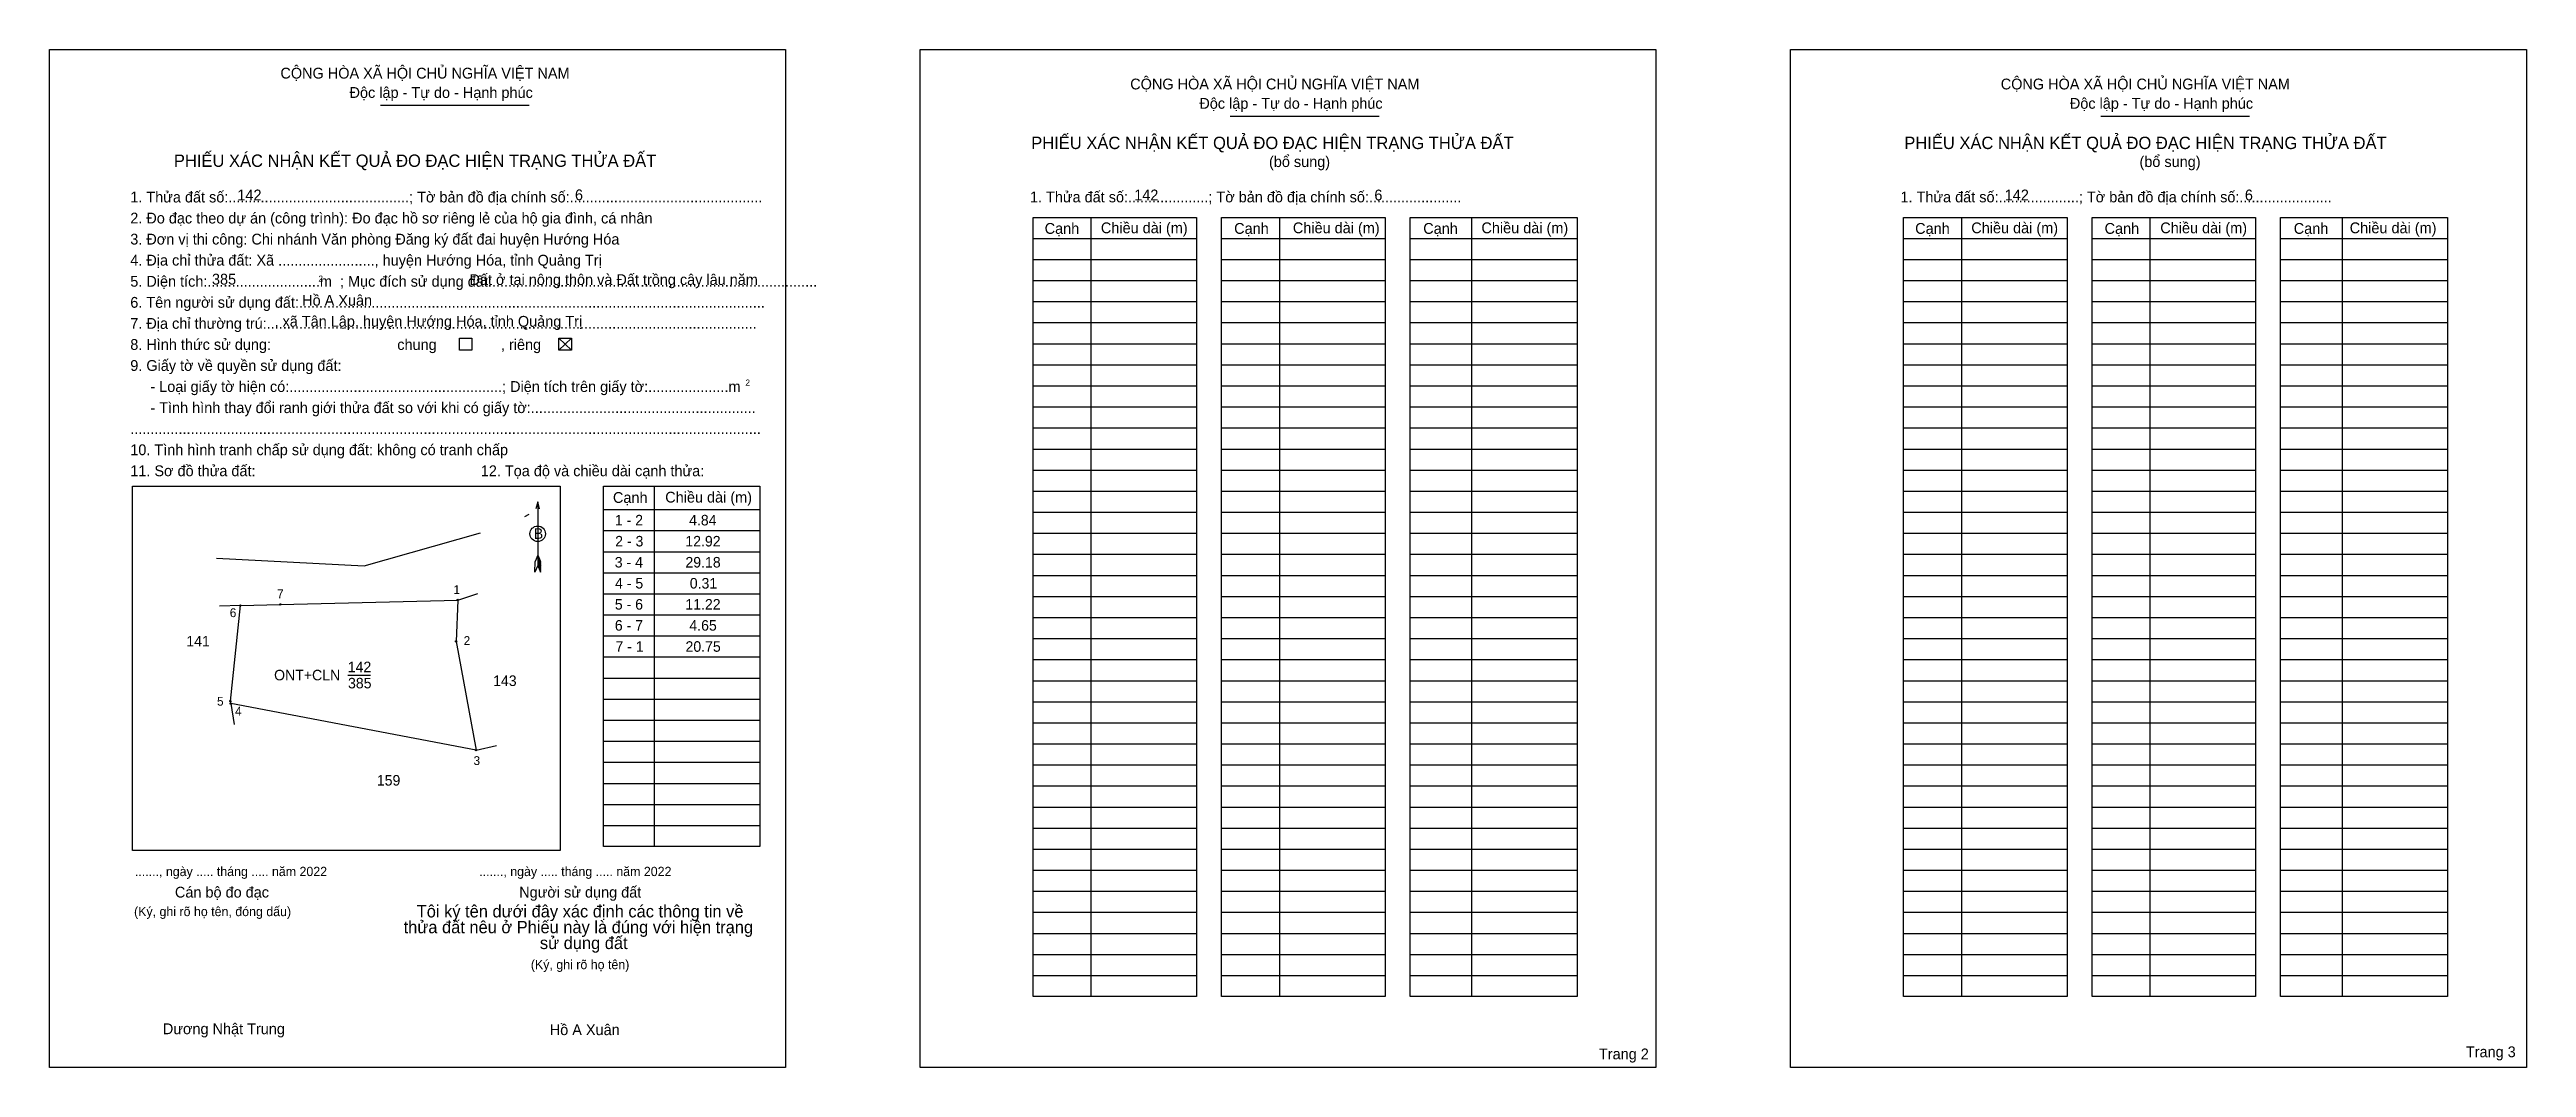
# Model space of a CAD drawing. Extents: x 547154 to 547444, y 1838388 to 1838507.
import ezdxf

# ---------------------------------------------------------------- set-up
doc = ezdxf.new("R2010")
doc.units = 0
for name, color, linetype in [('Level 1', 7, 'Continuous'), ('Level 10', 7, 'Continuous'), ('Level 11', 7, 'Continuous'), ('Level 13', 7, 'Continuous'), ('Level 2', 7, 'Continuous'), ('Level 27', 7, 'Continuous'), ('Level 36', 7, 'Continuous'), ('Level 48', 7, 'Continuous'), ('Level 50', 7, 'Continuous'), ('Level 52', 7, 'Continuous'), ('Level 55', 7, 'Continuous'), ('Level 6', 7, 'Continuous'), ('Level 9', 7, 'Continuous')]:
    doc.layers.add(name, color=color, linetype=linetype)

msp = doc.modelspace()

# ---------------------------------------------------------------- linework, layer by layer
at = {"layer": 'Level 1'}
for p, q in [((547153.99, 1838507.11), (547153.99, 1838507.11)), ((547255.74, 1838507.11), (547255.74, 1838507.11)), ((547192.67, 1838500.6), (547210.07, 1838500.6)), ((547292, 1838499.33), (547309.4, 1838499.33)), ((547393.75, 1838499.33), (547411.15, 1838499.33)), ((547275.71, 1838487.5), (547275.71, 1838396.42)), ((547297.75, 1838487.5), (547297.75, 1838396.42)), ((547320.2, 1838487.5), (547320.2, 1838396.42)), ((547377.46, 1838487.5), (547377.46, 1838396.42)), ((547399.5, 1838487.5), (547399.5, 1838396.42)), ((547421.95, 1838487.5), (547421.95, 1838396.42)), ((547268.95, 1838485.04), (547288.06, 1838485.04)), ((547268.95, 1838482.58), (547288.06, 1838482.58)), ((547290.98, 1838485.04), (547310.1, 1838485.04)), ((547290.98, 1838482.58), (547310.1, 1838482.58)), ((547313.02, 1838485.04), (547332.55, 1838485.04)), ((547313.02, 1838482.58), (547332.55, 1838482.58)), ((547370.69, 1838485.04), (547389.81, 1838485.04)), ((547370.69, 1838482.58), (547389.81, 1838482.58)), ((547392.73, 1838485.04), (547411.85, 1838485.04)), ((547392.73, 1838482.58), (547411.85, 1838482.58)), ((547414.77, 1838485.04), (547434.3, 1838485.04)), ((547414.77, 1838482.58), (547434.3, 1838482.58)), ((547268.95, 1838480.12), (547288.06, 1838480.12)), ((547290.98, 1838480.12), (547310.1, 1838480.12)), ((547313.02, 1838480.12), (547332.55, 1838480.12)), ((547370.69, 1838480.12), (547389.81, 1838480.12)), ((547392.73, 1838480.12), (547411.85, 1838480.12)), ((547414.77, 1838480.12), (547434.3, 1838480.12)), ((547268.95, 1838477.65), (547288.06, 1838477.65)), ((547290.98, 1838477.65), (547310.1, 1838477.65)), ((547313.02, 1838477.65), (547332.55, 1838477.65)), ((547370.69, 1838477.65), (547389.81, 1838477.65)), ((547392.73, 1838477.65), (547411.85, 1838477.65)), ((547414.77, 1838477.65), (547434.3, 1838477.65)), ((547268.95, 1838475.19), (547288.06, 1838475.19)), ((547290.98, 1838475.19), (547310.1, 1838475.19)), ((547313.02, 1838475.19), (547332.55, 1838475.19)), ((547370.69, 1838475.19), (547389.81, 1838475.19)), ((547392.73, 1838475.19), (547411.85, 1838475.19)), ((547414.77, 1838475.19), (547434.3, 1838475.19)), ((547213.52, 1838473.37), (547215, 1838471.99)), ((547213.52, 1838471.99), (547215, 1838473.37)), ((547268.95, 1838472.73), (547288.06, 1838472.73)), ((547290.98, 1838472.73), (547310.1, 1838472.73)), ((547313.02, 1838472.73), (547332.55, 1838472.73)), ((547370.69, 1838472.73), (547389.81, 1838472.73)), ((547392.73, 1838472.73), (547411.85, 1838472.73)), ((547414.77, 1838472.73), (547434.3, 1838472.73)), ((547268.95, 1838470.27), (547288.06, 1838470.27)), ((547290.98, 1838470.27), (547310.1, 1838470.27)), ((547313.02, 1838470.27), (547332.55, 1838470.27)), ((547370.69, 1838470.27), (547389.81, 1838470.27)), ((547392.73, 1838470.27), (547411.85, 1838470.27)), ((547414.77, 1838470.27), (547434.3, 1838470.27)), ((547268.95, 1838467.81), (547288.06, 1838467.81)), ((547268.95, 1838465.35), (547288.06, 1838465.35)), ((547290.98, 1838467.81), (547310.1, 1838467.81)), ((547290.98, 1838465.35), (547310.1, 1838465.35)), ((547313.02, 1838467.81), (547332.55, 1838467.81)), ((547313.02, 1838465.35), (547332.55, 1838465.35)), ((547370.69, 1838467.81), (547389.81, 1838467.81)), ((547370.69, 1838465.35), (547389.81, 1838465.35)), ((547392.73, 1838467.81), (547411.85, 1838467.81)), ((547392.73, 1838465.35), (547411.85, 1838465.35)), ((547414.77, 1838467.81), (547434.3, 1838467.81)), ((547414.77, 1838465.35), (547434.3, 1838465.35)), ((547268.95, 1838462.88), (547288.06, 1838462.88)), ((547290.98, 1838462.88), (547310.1, 1838462.88)), ((547313.02, 1838462.88), (547332.55, 1838462.88)), ((547370.69, 1838462.88), (547389.81, 1838462.88)), ((547392.73, 1838462.88), (547411.85, 1838462.88)), ((547414.77, 1838462.88), (547434.3, 1838462.88)), ((547268.95, 1838460.42), (547288.06, 1838460.42)), ((547290.98, 1838460.42), (547310.1, 1838460.42)), ((547313.02, 1838460.42), (547332.55, 1838460.42)), ((547370.69, 1838460.42), (547389.81, 1838460.42)), ((547392.73, 1838460.42), (547411.85, 1838460.42)), ((547414.77, 1838460.42), (547434.3, 1838460.42)), ((547268.95, 1838457.96), (547288.06, 1838457.96)), ((547290.98, 1838457.96), (547310.1, 1838457.96)), ((547313.02, 1838457.96), (547332.55, 1838457.96)), ((547370.69, 1838457.96), (547389.81, 1838457.96)), ((547392.73, 1838457.96), (547411.85, 1838457.96)), ((547414.77, 1838457.96), (547434.3, 1838457.96)), ((547163.68, 1838456.08), (547163.68, 1838456.08)), ((547211.05, 1838454.24), (547211.05, 1838446.79)), ((547224.65, 1838456.09), (547224.65, 1838413.95)), ((547268.95, 1838455.5), (547288.06, 1838455.5)), ((547290.98, 1838455.5), (547310.1, 1838455.5)), ((547313.02, 1838455.5), (547332.55, 1838455.5)), ((547370.69, 1838455.5), (547389.81, 1838455.5)), ((547392.73, 1838455.5), (547411.85, 1838455.5)), ((547414.77, 1838455.5), (547434.3, 1838455.5)), ((547218.74, 1838453.34), (547237, 1838453.34)), ((547218.74, 1838450.88), (547237, 1838450.88)), ((547268.95, 1838453.04), (547288.06, 1838453.04)), ((547290.98, 1838453.04), (547310.1, 1838453.04)), ((547313.02, 1838453.04), (547332.55, 1838453.04)), ((547370.69, 1838453.04), (547389.81, 1838453.04)), ((547392.73, 1838453.04), (547411.85, 1838453.04)), ((547414.77, 1838453.04), (547434.3, 1838453.04)), ((547211.05, 1838448.02), (547210.74, 1838447.26)), ((547211.05, 1838448.02), (547211.37, 1838447.26)), ((547211.05, 1838447.91), (547211.37, 1838447.15)), ((547211.05, 1838447.81), (547211.37, 1838447.04)), ((547218.74, 1838448.42), (547237, 1838448.42)), ((547268.95, 1838450.58), (547288.06, 1838450.58)), ((547268.95, 1838448.11), (547288.06, 1838448.11)), ((547290.98, 1838450.58), (547310.1, 1838450.58)), ((547290.98, 1838448.11), (547310.1, 1838448.11)), ((547313.02, 1838450.58), (547332.55, 1838450.58)), ((547313.02, 1838448.11), (547332.55, 1838448.11)), ((547370.69, 1838450.58), (547389.81, 1838450.58)), ((547370.69, 1838448.11), (547389.81, 1838448.11)), ((547392.73, 1838450.58), (547411.85, 1838450.58)), ((547392.73, 1838448.11), (547411.85, 1838448.11)), ((547414.77, 1838450.58), (547434.3, 1838450.58)), ((547414.77, 1838448.11), (547434.3, 1838448.11)), ((547210.72, 1838446.03), (547210.74, 1838447.26)), ((547211.05, 1838446.79), (547210.72, 1838446.03)), ((547211.05, 1838447.7), (547211.37, 1838446.93)), ((547211.05, 1838447.59), (547211.37, 1838446.82)), ((547211.05, 1838447.48), (547211.37, 1838446.71)), ((547211.05, 1838447.38), (547211.37, 1838446.6)), ((547211.05, 1838447.27), (547211.37, 1838446.49)), ((547211.05, 1838447.16), (547211.37, 1838446.38)), ((547211.05, 1838447.06), (547211.37, 1838446.27)), ((547211.05, 1838446.95), (547211.38, 1838446.16)), ((547211.05, 1838446.79), (547211.38, 1838446.03)), ((547211.38, 1838446.03), (547211.37, 1838447.26)), ((547218.74, 1838445.96), (547237, 1838445.96)), ((547268.95, 1838445.65), (547288.06, 1838445.65)), ((547290.98, 1838445.65), (547310.1, 1838445.65)), ((547313.02, 1838445.65), (547332.55, 1838445.65)), ((547370.69, 1838445.65), (547389.81, 1838445.65)), ((547392.73, 1838445.65), (547411.85, 1838445.65)), ((547414.77, 1838445.65), (547434.3, 1838445.65)), ((547218.74, 1838443.49), (547237, 1838443.49)), ((547268.95, 1838443.19), (547288.06, 1838443.19)), ((547290.98, 1838443.19), (547310.1, 1838443.19)), ((547313.02, 1838443.19), (547332.55, 1838443.19)), ((547370.69, 1838443.19), (547389.81, 1838443.19)), ((547392.73, 1838443.19), (547411.85, 1838443.19)), ((547414.77, 1838443.19), (547434.3, 1838443.19)), ((547218.74, 1838441.03), (547237, 1838441.03)), ((547268.95, 1838440.73), (547288.06, 1838440.73)), ((547290.98, 1838440.73), (547310.1, 1838440.73)), ((547313.02, 1838440.73), (547332.55, 1838440.73)), ((547370.69, 1838440.73), (547389.81, 1838440.73)), ((547392.73, 1838440.73), (547411.85, 1838440.73)), ((547414.77, 1838440.73), (547434.3, 1838440.73)), ((547218.74, 1838438.57), (547237, 1838438.57)), ((547268.95, 1838438.27), (547288.06, 1838438.27)), ((547290.98, 1838438.27), (547310.1, 1838438.27)), ((547313.02, 1838438.27), (547332.55, 1838438.27)), ((547370.69, 1838438.27), (547389.81, 1838438.27)), ((547392.73, 1838438.27), (547411.85, 1838438.27)), ((547414.77, 1838438.27), (547434.3, 1838438.27)), ((547218.74, 1838436.11), (547237, 1838436.11)), ((547218.74, 1838433.65), (547237, 1838433.65)), ((547268.95, 1838435.81), (547288.06, 1838435.81)), ((547268.95, 1838433.34), (547288.06, 1838433.34)), ((547290.98, 1838435.81), (547310.1, 1838435.81)), ((547290.98, 1838433.34), (547310.1, 1838433.34)), ((547313.02, 1838435.81), (547332.55, 1838435.81)), ((547313.02, 1838433.34), (547332.55, 1838433.34)), ((547370.69, 1838435.81), (547389.81, 1838435.81)), ((547370.69, 1838433.34), (547389.81, 1838433.34)), ((547392.73, 1838435.81), (547411.85, 1838435.81)), ((547392.73, 1838433.34), (547411.85, 1838433.34)), ((547414.77, 1838435.81), (547434.3, 1838435.81)), ((547414.77, 1838433.34), (547434.3, 1838433.34)), ((547218.74, 1838431.19), (547237, 1838431.19)), ((547268.95, 1838430.88), (547288.06, 1838430.88)), ((547290.98, 1838430.88), (547310.1, 1838430.88)), ((547313.02, 1838430.88), (547332.55, 1838430.88)), ((547370.69, 1838430.88), (547389.81, 1838430.88)), ((547392.73, 1838430.88), (547411.85, 1838430.88)), ((547414.77, 1838430.88), (547434.3, 1838430.88)), ((547218.74, 1838428.72), (547237, 1838428.72)), ((547268.95, 1838428.42), (547288.06, 1838428.42)), ((547290.98, 1838428.42), (547310.1, 1838428.42)), ((547313.02, 1838428.42), (547332.55, 1838428.42)), ((547370.69, 1838428.42), (547389.81, 1838428.42)), ((547392.73, 1838428.42), (547411.85, 1838428.42)), ((547414.77, 1838428.42), (547434.3, 1838428.42)), ((547218.74, 1838426.26), (547237, 1838426.26)), ((547268.95, 1838425.96), (547288.06, 1838425.96)), ((547290.98, 1838425.96), (547310.1, 1838425.96)), ((547313.02, 1838425.96), (547332.55, 1838425.96)), ((547370.69, 1838425.96), (547389.81, 1838425.96)), ((547392.73, 1838425.96), (547411.85, 1838425.96)), ((547414.77, 1838425.96), (547434.3, 1838425.96)), ((547218.74, 1838423.8), (547237, 1838423.8)), ((547268.95, 1838423.5), (547288.06, 1838423.5)), ((547290.98, 1838423.5), (547310.1, 1838423.5)), ((547313.02, 1838423.5), (547332.55, 1838423.5)), ((547370.69, 1838423.5), (547389.81, 1838423.5)), ((547392.73, 1838423.5), (547411.85, 1838423.5)), ((547414.77, 1838423.5), (547434.3, 1838423.5)), ((547218.74, 1838421.34), (547237, 1838421.34)), ((547218.74, 1838418.88), (547237, 1838418.88)), ((547268.95, 1838421.04), (547288.06, 1838421.04)), ((547290.98, 1838421.04), (547310.1, 1838421.04)), ((547313.02, 1838421.04), (547332.55, 1838421.04)), ((547370.69, 1838421.04), (547389.81, 1838421.04)), ((547392.73, 1838421.04), (547411.85, 1838421.04)), ((547414.77, 1838421.04), (547434.3, 1838421.04)), ((547218.74, 1838416.41), (547237, 1838416.41)), ((547268.95, 1838418.57), (547288.06, 1838418.57)), ((547268.95, 1838416.11), (547288.06, 1838416.11)), ((547290.98, 1838418.57), (547310.1, 1838418.57)), ((547290.98, 1838416.11), (547310.1, 1838416.11)), ((547313.02, 1838418.57), (547332.55, 1838418.57)), ((547313.02, 1838416.11), (547332.55, 1838416.11)), ((547370.69, 1838418.57), (547389.81, 1838418.57)), ((547370.69, 1838416.11), (547389.81, 1838416.11)), ((547392.73, 1838418.57), (547411.85, 1838418.57)), ((547392.73, 1838416.11), (547411.85, 1838416.11)), ((547414.77, 1838418.57), (547434.3, 1838418.57)), ((547414.77, 1838416.11), (547434.3, 1838416.11)), ((547213.68, 1838413.48), (547213.68, 1838413.48)), ((547268.95, 1838413.65), (547288.06, 1838413.65)), ((547290.98, 1838413.65), (547310.1, 1838413.65)), ((547313.02, 1838413.65), (547332.55, 1838413.65)), ((547370.69, 1838413.65), (547389.81, 1838413.65)), ((547392.73, 1838413.65), (547411.85, 1838413.65)), ((547414.77, 1838413.65), (547434.3, 1838413.65)), ((547268.95, 1838411.19), (547288.06, 1838411.19)), ((547290.98, 1838411.19), (547310.1, 1838411.19)), ((547313.02, 1838411.19), (547332.55, 1838411.19)), ((547370.69, 1838411.19), (547389.81, 1838411.19)), ((547392.73, 1838411.19), (547411.85, 1838411.19)), ((547414.77, 1838411.19), (547434.3, 1838411.19)), ((547268.95, 1838408.73), (547288.06, 1838408.73)), ((547290.98, 1838408.73), (547310.1, 1838408.73)), ((547313.02, 1838408.73), (547332.55, 1838408.73)), ((547370.69, 1838408.73), (547389.81, 1838408.73)), ((547392.73, 1838408.73), (547411.85, 1838408.73)), ((547414.77, 1838408.73), (547434.3, 1838408.73)), ((547268.95, 1838406.27), (547288.06, 1838406.27)), ((547290.98, 1838406.27), (547310.1, 1838406.27)), ((547313.02, 1838406.27), (547332.55, 1838406.27)), ((547370.69, 1838406.27), (547389.81, 1838406.27)), ((547392.73, 1838406.27), (547411.85, 1838406.27)), ((547414.77, 1838406.27), (547434.3, 1838406.27)), ((547268.95, 1838403.8), (547288.06, 1838403.8)), ((547290.98, 1838403.8), (547310.1, 1838403.8)), ((547313.02, 1838403.8), (547332.55, 1838403.8)), ((547370.69, 1838403.8), (547389.81, 1838403.8)), ((547392.73, 1838403.8), (547411.85, 1838403.8)), ((547414.77, 1838403.8), (547434.3, 1838403.8)), ((547268.95, 1838401.34), (547288.06, 1838401.34)), ((547268.95, 1838398.88), (547288.06, 1838398.88)), ((547290.98, 1838401.34), (547310.1, 1838401.34)), ((547290.98, 1838398.88), (547310.1, 1838398.88)), ((547313.02, 1838401.34), (547332.55, 1838401.34)), ((547313.02, 1838398.88), (547332.55, 1838398.88)), ((547370.69, 1838401.34), (547389.81, 1838401.34)), ((547370.69, 1838398.88), (547389.81, 1838398.88)), ((547392.73, 1838401.34), (547411.85, 1838401.34)), ((547392.73, 1838398.88), (547411.85, 1838398.88)), ((547414.77, 1838401.34), (547434.3, 1838401.34)), ((547414.77, 1838398.88), (547434.3, 1838398.88)), ((547240.02, 1838388.13), (547240.02, 1838388.13)), ((547341.76, 1838388.13), (547341.76, 1838388.13))]:
    msp.add_line(p, q, dxfattribs=at)
for points in [[(547268.95, 1838487.5), (547288.06, 1838487.5), (547288.06, 1838396.42), (547268.95, 1838396.42)], [(547290.98, 1838487.5), (547310.1, 1838487.5), (547310.1, 1838396.42), (547290.98, 1838396.42)], [(547313.02, 1838487.5), (547332.55, 1838487.5), (547332.55, 1838396.42), (547313.02, 1838396.42)], [(547370.69, 1838487.5), (547389.81, 1838487.5), (547389.81, 1838396.42), (547370.69, 1838396.42)], [(547392.73, 1838487.5), (547411.85, 1838487.5), (547411.85, 1838396.42), (547392.73, 1838396.42)], [(547414.77, 1838487.5), (547434.3, 1838487.5), (547434.3, 1838396.42), (547414.77, 1838396.42)], [(547163.68, 1838456.08), (547213.68, 1838456.08), (547213.68, 1838413.48), (547163.68, 1838413.48)], [(547218.74, 1838456.09), (547237, 1838456.09), (547237, 1838413.95), (547218.74, 1838413.95)]]:
    msp.add_lwpolyline(points, close=True, dxfattribs=at)
msp.add_lwpolyline([(547211.26, 1838453.44), (547211.05, 1838454.24), (547210.84, 1838453.44)], dxfattribs=at)
msp.add_circle((547211.05, 1838450.51), 0.909, dxfattribs=at)
at = {"layer": 'Level 10'}
msp.add_lwpolyline([(547201.52, 1838437.93), (547203.85, 1838425.22), (547175.18, 1838430.66), (547175.13, 1838430.96), (547176.31, 1838442.12), (547180.96, 1838442.25), (547201.7, 1838442.77)], close=True, dxfattribs=at)
at = {"layer": 'Level 11'}
for centre in [(547176.31, 1838442.12), (547180.96, 1838442.25), (547201.7, 1838442.77), (547201.52, 1838437.93), (547201.52, 1838437.93), (547175.13, 1838430.96), (547175.18, 1838430.66), (547203.85, 1838425.22)]:
    msp.add_circle(centre, 0.0821, dxfattribs=at)
at = {"layer": 'Level 2'}
for points in [[(547153.99, 1838507.11), (547240.02, 1838507.11), (547240.02, 1838388.13), (547153.99, 1838388.13)], [(547255.74, 1838507.11), (547341.76, 1838507.11), (547341.76, 1838388.13), (547255.74, 1838388.13)], [(547357.49, 1838507.11), (547443.51, 1838507.11), (547443.51, 1838388.13), (547357.49, 1838388.13)]]:
    msp.add_lwpolyline(points, close=True, dxfattribs=at)
at = {"layer": 'Level 27'}
for p, q in [((547176.31, 1838442.12), (547173.85, 1838442.05)), ((547201.7, 1838442.77), (547204.04, 1838443.53)), ((547175.18, 1838430.66), (547175.56, 1838428.23)), ((547203.85, 1838425.22), (547206.25, 1838425.75))]:
    msp.add_line(p, q, dxfattribs=at)
at = {"layer": 'Level 50'}
for points in [[(547201.9, 1838473.37), (547203.37, 1838473.37), (547203.37, 1838471.99), (547201.9, 1838471.99)], [(547213.52, 1838473.37), (547215, 1838473.37), (547215, 1838471.99), (547213.52, 1838471.99)]]:
    msp.add_lwpolyline(points, close=True, dxfattribs=at)
at = {"layer": 'Level 9'}
for p, q in [((547209.54, 1838452.54), (547210.05, 1838452.81)), ((547190.76, 1838446.77), (547204.36, 1838450.61)), ((547173.51, 1838447.65), (547190.76, 1838446.77)), ((547188.85, 1838434), (547191.51, 1838434))]:
    msp.add_line(p, q, dxfattribs=at)

# ---------------------------------------------------------------- texts
at = {"layer": 'Level 1'}
for s, height, p in [('CỘNG HÒA XÃ HỘI CHỦ NGHĨA VIỆT NAM', 1.2636, (547180.98, 1838503.72)), ('Độc lập - Tự do - Hạnh phúc', 1.2636, (547189.06, 1838501.46)), ('CỘNG HÒA XÃ HỘI CHỦ NGHĨA VIỆT NAM', 1.2636, (547280.31, 1838502.45)), ('CỘNG HÒA XÃ HỘI CHỦ NGHĨA VIỆT NAM', 1.2636, (547382.06, 1838502.45)), ('Độc lập - Tự do - Hạnh phúc', 1.2636, (547288.39, 1838500.19)), ('Độc lập - Tự do - Hạnh phúc', 1.2636, (547390.14, 1838500.19)), ('PHIẾU XÁC NHẬN KẾT QUẢ ĐO ĐẠC HIỆN TRẠNG THỬA ĐẤT', 1.4443, (547268.74, 1838495.48)), ('PHIẾU XÁC NHẬN KẾT QUẢ ĐO ĐẠC HIỆN TRẠNG THỬA ĐẤT', 1.4443, (547370.79, 1838495.48)), ('PHIẾU XÁC NHẬN KẾT QUẢ ĐO ĐẠC HIỆN TRẠNG THỬA ĐẤT', 1.4443, (547168.53, 1838493.4)), ('(bổ sung)', 1.264, (547296.53, 1838493.38)), ('(bổ sung)', 1.264, (547398.28, 1838493.38)), ('1. Thửa đất số:.............................................; Tờ bản đồ địa chính số:................................................', 1.26361, (547163.43, 1838489.24)), ('1. Thửa đất số:....................; Tờ bản đồ địa chính số:.......................', 1.2636, (547268.59, 1838489.25)), ('1. Thửa đất số:....................; Tờ bản đồ địa chính số:.......................', 1.2636, (547370.34, 1838489.25)), ('3. Đơn vị thi công: Chi nhánh Văn phòng Đăng ký đất đai huyện Hướng Hóa', 1.2636, (547163.43, 1838484.32)), ('2. Đo đạc theo dự án (công trình): Đo đạc hồ sơ riêng lẻ của hộ gia đình, cá nhân', 1.2636, (547163.43, 1838486.78)), ('Cạnh', 1.264, (547270.31, 1838485.57)), ('Chiều dài (m)', 1.2636, (547276.88, 1838485.64)), ('Cạnh', 1.264, (547292.46, 1838485.57)), ('Chiều dài (m)', 1.2636, (547299.32, 1838485.64)), ('Cạnh', 1.264, (547314.56, 1838485.57)), ('Chiều dài (m)', 1.2636, (547321.36, 1838485.64)), ('Cạnh', 1.264, (547372.06, 1838485.57)), ('Chiều dài (m)', 1.2636, (547378.62, 1838485.64)), ('Cạnh', 1.264, (547394.2, 1838485.57)), ('Chiều dài (m)', 1.2636, (547400.71, 1838485.64)), ('Cạnh', 1.264, (547416.31, 1838485.57)), ('Chiều dài (m)', 1.2636, (547422.85, 1838485.64)), ('4. Địa chỉ thửa đất: Xã ........................, huyện Hướng Hóa, tỉnh Quảng Trị', 1.2636, (547163.43, 1838481.86)), ('5. Diện tích:............................m  ; Mục đích sử dụng đất:.................................................................................', 1.26361, (547163.43, 1838479.39)), ('2', 0.722, (547185.42, 1838479.97)), ('6. Tên người sử dụng đất:....................................................................................................................', 1.26361, (547163.43, 1838476.93)), ('7. Địa chỉ thường trú:..........................................................................................................................', 1.26361, (547163.43, 1838474.47)), ('9. Giấy tờ về quyền sử dụng đất:', 1.2636, (547163.43, 1838469.55)), ('chung                , riêng', 1.2636, (547194.64, 1838472)), ('     - Loại giấy tờ hiện có:.....................................................; Diện tích trên giấy tờ:....................m', 1.26361, (547163.43, 1838467.09)), ('2', 0.722, (547235.33, 1838467.82)), ('     - Tình hình thay đổi ranh giới thửa đất so với khi có giấy tờ:........................................................', 1.26361, (547163.43, 1838464.62)), ('.............................................................................................................................................................', 1.26361, (547163.43, 1838462.16)), ('10. Tình hình tranh chấp sử dụng đất: không có tranh chấp', 1.2636, (547163.43, 1838459.7)), ('11. Sơ đồ thửa đất:', 1.2636, (547163.43, 1838457.24)), ('12. Tọa độ và chiều dài cạnh thửa:', 1.2636, (547204.4, 1838457.24)), ('Cạnh', 1.264, (547219.85, 1838454.12)), ('Chiều dài (m)', 1.2636, (547225.96, 1838454.16)), ('B', 1.23, (547210.6, 1838449.92)), ('......., ngày ..... tháng ..... năm 2022', 1.0832, (547163.97, 1838410.5)), ('......., ngày ..... tháng ..... năm 2022', 1.0832, (547204.22, 1838410.5)), ('Cán bộ đo đạc', 1.2636, (547168.65, 1838407.99)), ('Tôi ký tên dưới đây xác định các thông tin về', 1.4359, (547196.91, 1838405.67)), ('Người sử dụng đất', 1.2636, (547208.89, 1838407.99)), ('(Ký, ghi rõ họ tên, đóng dấu)', 1.0832, (547163.87, 1838405.82)), ('thửa đất nêu ở Phiếu này là đúng với hiện trạng', 1.4359, (547195.38, 1838403.82)), ('sử dụng đất', 1.4359, (547211.31, 1838401.97)), ('(Ký, ghi rõ họ tên)', 1.0832, (547210.25, 1838399.62)), ('Dương Nhật Trung', 1.2636, (547167.24, 1838392.02)), ('Trang 2', 1.264, (547335.1, 1838389.08)), ('Trang 3', 1.264, (547436.43, 1838389.33))]:
    msp.add_text(s, height=height, dxfattribs=at).set_placement(p)
at = {"layer": 'Level 13'}
for s, p in [('ONT+CLN', (547180.24, 1838433.38)), ('385', (547188.88, 1838432.44)), ('142', (547188.85, 1838434.33))]:
    msp.add_text(s, height=1.231, dxfattribs=at).set_placement(p)
at = {"layer": 'Level 36'}
for s, p in [('141', (547169.98, 1838437.34)), ('143', (547205.84, 1838432.72)), ('159', (547192.25, 1838421.08))]:
    msp.add_text(s, height=1.231, dxfattribs=at).set_placement(p)
at = {"layer": 'Level 48'}
msp.add_text('8. Hình thức sử dụng:', height=1.2637, dxfattribs=at).set_placement((547163.43, 1838472.01))
at = {"layer": 'Level 52'}
for s, p in [('1 - 2', (547220.07, 1838451.49)), ('4.84', (547228.75, 1838451.49)), ('3 - 4', (547220.06, 1838446.57)), ('2 - 3', (547220.11, 1838449.03)), ('29.18', (547228.32, 1838446.57)), ('12.92', (547228.31, 1838449.03)), ('4 - 5', (547220.09, 1838444.11)), ('0.31', (547228.83, 1838444.11)), ('5 - 6', (547220.07, 1838441.65)), ('11.22', (547228.31, 1838441.65)), ('6 - 7', (547220.07, 1838439.19)), ('4.65', (547228.78, 1838439.19)), ('7 - 1', (547220.14, 1838436.72)), ('20.75', (547228.33, 1838436.72))]:
    msp.add_text(s, height=1.231, dxfattribs=at).set_placement(p)
at = {"layer": 'Level 55'}
for s, p in [('6', (547176.3, 1838442.12)), ('7', (547180.95, 1838442.25)), ('1', (547201.69, 1838442.77)), ('2', (547201.51, 1838437.93)), ('5', (547175.12, 1838430.96)), ('4', (547175.16, 1838430.66)), ('3', (547203.84, 1838425.22))]:
    msp.add_text(s, height=0.041, dxfattribs=at).set_placement(p)
at = {"layer": 'Level 6'}
for s, height, p in [('142', 1.264, (547175.95, 1838489.48)), ('6', 1.26, (547215.41, 1838489.5)), ('142', 1.264, (547280.78, 1838489.48)), ('6', 1.26, (547308.85, 1838489.48)), ('142', 1.264, (547382.53, 1838489.48)), ('6', 1.26, (547410.6, 1838489.48)), ('385', 1.264, (547172.98, 1838479.64)), ('Đất ở tại nông thôn và Đất trồng cây lâu năm', 1.2637, (547203.08, 1838479.59)), ('Hồ A Xuân', 1.264, (547183.52, 1838477.17)), (', xã Tân Lập, huyện Hướng Hóa, tỉnh Quảng Trị', 1.2637, (547180.29, 1838474.71)), ('Hồ A Xuân', 1.264, (547212.46, 1838391.91))]:
    msp.add_text(s, height=height, dxfattribs=at).set_placement(p)
at = {"layer": 'Level 9'}
for s, p in [('7', (547180.58, 1838442.97)), ('1', (547201.21, 1838443.47)), ('6', (547175.06, 1838440.77)), ('2', (547202.4, 1838437.51)), ('5', (547173.57, 1838430.42)), ('4', (547175.68, 1838429.26)), ('3', (547203.55, 1838423.48))]:
    msp.add_text(s, height=1.03, dxfattribs=at).set_placement(p)

doc.saveas('drawing.dxf')
